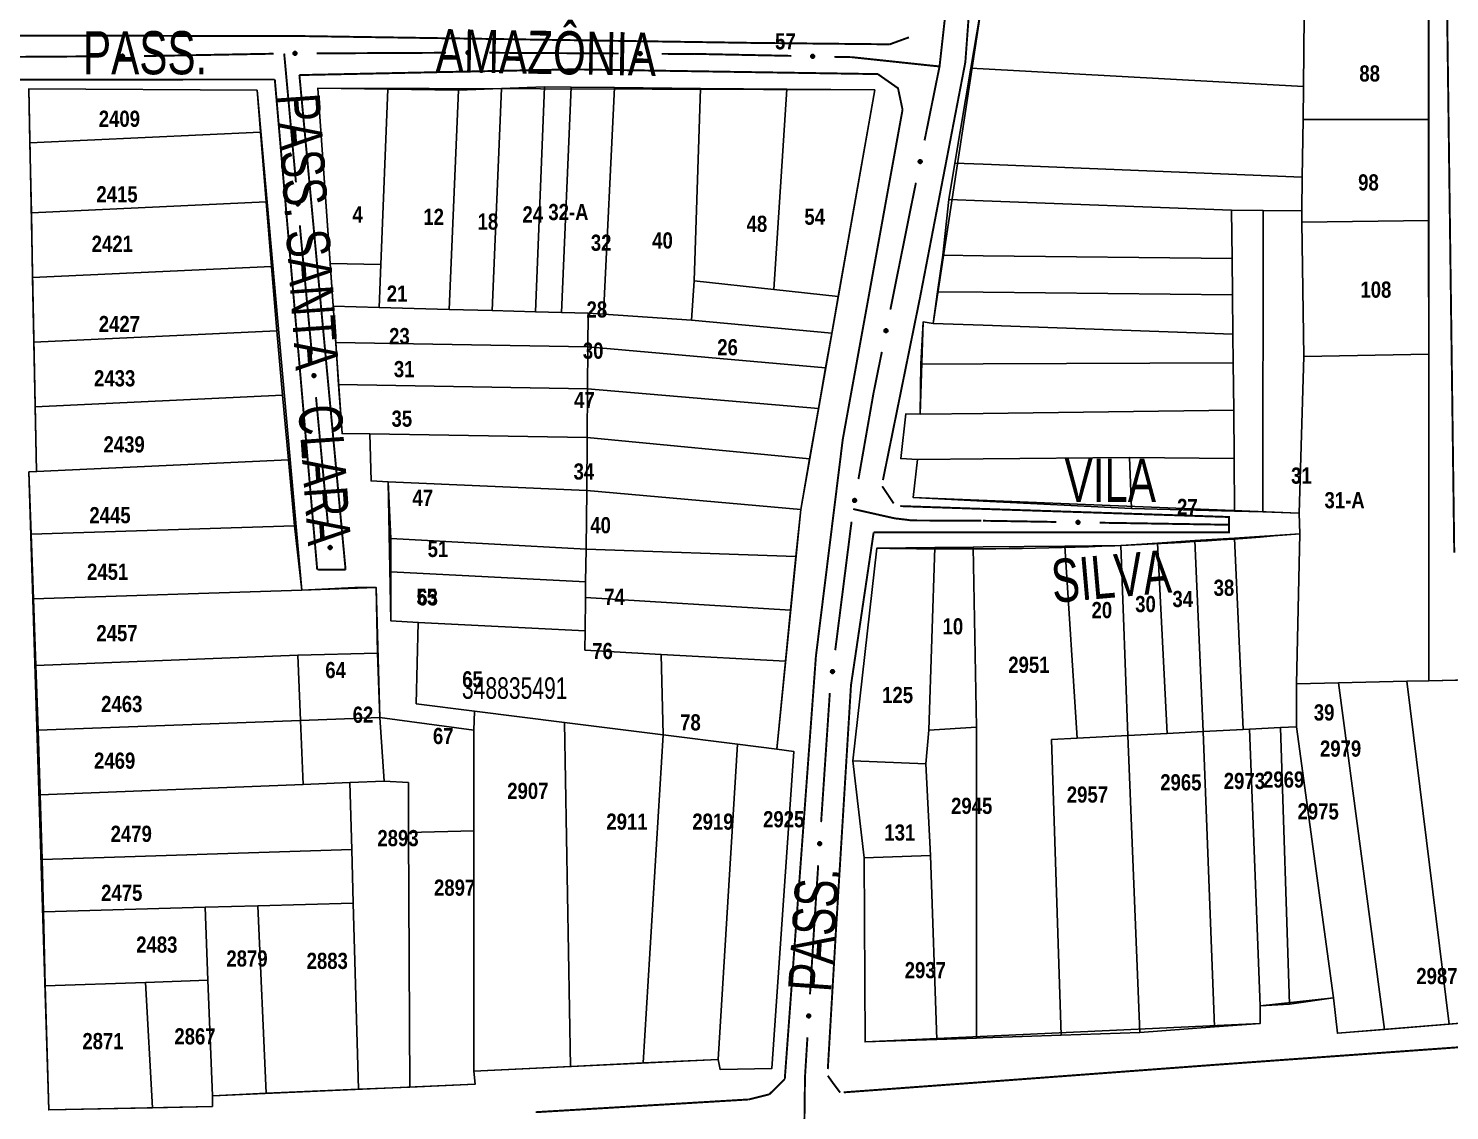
# Model space of a CAD drawing. Extents: x 201676 to 203188, y 4837754 to 4839005.
# Drawn here: x 202229.9 to 202361.7, y 4838804.7 to 4838905 of the extents above; entities that cross this region are included whole.
import ezdxf
from ezdxf.enums import TextEntityAlignment as Align

# ---------------------------------------------------------------- set-up
doc = ezdxf.new("R2010")
doc.units = 0
doc.header["$LTSCALE"] = 1.5
doc.header["$MEASUREMENT"] = 0
for name, color, linetype in [('CD-MALHA-LOTES', 40, 'CONTINUOUS'), ('CD_TXT_QUADRA', 7, 'CONTINUOUS'), ('RU-QUADRAS', 210, 'CONTINUOUS'), ('SV-EIXO-RUA-PAV', 20, 'CONTINUOUS'), ('SV-RUA-PAVIM-S-GUIA-C-GUIA', 7, 'CONTINUOUS'), ('SV-TXT-RUA-N-PAV-S-GUIA-C-GUIA', 7, 'CONTINUOUS'), ('SV-TXT-RUA-PAV-S-GUIA-C-GUIA', 7, 'CONTINUOUS'), ('Th_NmrPort', 7, 'CONTINUOUS')]:
    doc.layers.add(name, color=color, linetype=linetype)
doc.styles.add('ARIAL', font='ARIAL.TTF')
doc.styles.get("Standard").update_dxf_attribs({"font": 'swisscbo.ttf'})

msp = doc.modelspace()

# ---------------------------------------------------------------- linework, layer by layer
at = {"layer": 'CD-MALHA-LOTES', "linetype": 'Continuous', "flags": 128}
for points in [[(202317.29, 4838901.31), (202318.41, 4838907.89)], [(202348.12, 4838899.6), (202348.2, 4838906.18)], [(202359.74, 4838906.18), (202359.74, 4838896.55)], [(202315.8, 4838892.51), (202317.29, 4838901.31)], [(202318.43, 4838901.25), (202317.29, 4838901.31)], [(202348.12, 4838899.6), (202318.43, 4838901.25)], [(202229.96, 4838899.4), (202251.11, 4838899.27)], [(202230.06, 4838894.39), (202229.96, 4838899.4)], [(202251.11, 4838899.27), (202251.43, 4838895.38)], [(202256.75, 4838899.46), (202263.25, 4838899.36)], [(202257.89, 4838883.21), (202256.75, 4838899.46)], [(202262.59, 4838883.12), (202263.25, 4838899.36)], [(202263.25, 4838899.36), (202269.79, 4838899.28)], [(202268.92, 4838878.95), (202269.79, 4838899.28)], [(202269.79, 4838899.28), (202273.77, 4838899.44)], [(202272.92, 4838878.84), (202273.77, 4838899.44)], [(202273.77, 4838899.44), (202277.75, 4838899.57)], [(202276.92, 4838878.73), (202277.75, 4838899.57)], [(202277.75, 4838899.57), (202280.25, 4838899.55)], [(202279.33, 4838878.66), (202280.25, 4838899.55)], [(202280.25, 4838899.55), (202284.24, 4838899.51)], [(202283.24, 4838878.49), (202284.24, 4838899.51)], [(202284.24, 4838899.51), (202292.24, 4838899.44)], [(202291.64, 4838881.58), (202292.24, 4838899.44)], [(202292.24, 4838899.44), (202300.24, 4838899.37)], [(202299.03, 4838880.78), (202300.24, 4838899.37)], [(202300.24, 4838899.37), (202308.38, 4838899.3)], [(202308.38, 4838899.3), (202305, 4838880.13)], [(202348.09, 4838896.55), (202348.12, 4838899.6)], [(202348.02, 4838891.22), (202348.09, 4838896.55)], [(202359.74, 4838896.55), (202348.09, 4838896.55)], [(202359.74, 4838896.55), (202359.75, 4838887.19)], [(202230.06, 4838894.39), (202251.43, 4838895.38)], [(202251.43, 4838895.38), (202251.96, 4838888.91)], [(202230.19, 4838887.89), (202230.06, 4838894.39)], [(202315.26, 4838889.13), (202315.8, 4838892.51)], [(202318.43, 4838892.41), (202315.8, 4838892.51)], [(202348.02, 4838891.22), (202318.43, 4838892.41)], [(202347.98, 4838888.07), (202348.02, 4838891.22)], [(202230.19, 4838887.89), (202251.96, 4838888.91)], [(202251.96, 4838888.91), (202252.45, 4838882.93)], [(202314.69, 4838883.97), (202315.26, 4838889.13)], [(202318.43, 4838889.01), (202315.26, 4838889.13)], [(202341.47, 4838888.14), (202318.43, 4838889.01)], [(202230.31, 4838881.9), (202230.19, 4838887.89)], [(202341.52, 4838883.65), (202341.47, 4838888.14)], [(202341.47, 4838888.14), (202344.38, 4838888.11)], [(202344.36, 4838860.17), (202344.38, 4838888.11)], [(202344.38, 4838888.11), (202347.98, 4838888.07)], [(202347.97, 4838887.03), (202347.98, 4838888.07)], [(202347.97, 4838887.03), (202359.75, 4838887.19)], [(202348.15, 4838874.59), (202347.97, 4838887.03)], [(202359.75, 4838887.19), (202359.76, 4838874.79)], [(202258.17, 4838879.24), (202257.89, 4838883.21)], [(202257.89, 4838883.21), (202262.59, 4838883.12)], [(202262.42, 4838879.13), (202262.59, 4838883.12)], [(202314.21, 4838880.57), (202314.69, 4838883.97)], [(202318.43, 4838883.92), (202314.69, 4838883.97)], [(202341.52, 4838883.65), (202318.43, 4838883.92)], [(202341.55, 4838880.31), (202341.52, 4838883.65)], [(202230.31, 4838881.9), (202252.45, 4838882.93)], [(202230.43, 4838875.9), (202230.31, 4838881.9)], [(202252.45, 4838882.93), (202252.94, 4838876.95)], [(202291.38, 4838877.95), (202291.64, 4838881.58)], [(202299.03, 4838880.78), (202291.64, 4838881.58)], [(202305, 4838880.13), (202299.03, 4838880.78)], [(202313.79, 4838877.64), (202314.21, 4838880.57)], [(202318.43, 4838880.53), (202314.21, 4838880.57)], [(202341.55, 4838880.31), (202318.43, 4838880.53)], [(202341.59, 4838876.64), (202341.55, 4838880.31)], [(202258.17, 4838879.24), (202262.42, 4838879.13)], [(202258.41, 4838875.88), (202258.17, 4838879.24)], [(202268.92, 4838878.95), (202262.42, 4838879.13)], [(202305, 4838880.13), (202304.4, 4838876.73)], [(202272.92, 4838878.84), (202268.92, 4838878.95)], [(202276.92, 4838878.73), (202272.92, 4838878.84)], [(202279.33, 4838878.66), (202276.92, 4838878.73)], [(202281.82, 4838878.59), (202279.33, 4838878.66)], [(202281.79, 4838875.48), (202281.82, 4838878.59)], [(202281.82, 4838878.59), (202283.24, 4838878.49)], [(202291.38, 4838877.95), (202283.24, 4838878.49)], [(202304.4, 4838876.73), (202291.38, 4838877.95)], [(202312.64, 4838873.87), (202312.87, 4838877.78)], [(202312.87, 4838877.78), (202313.79, 4838877.64)], [(202230.43, 4838875.9), (202252.94, 4838876.95)], [(202252.94, 4838876.95), (202253.48, 4838870.98)], [(202304.4, 4838876.73), (202303.83, 4838873.52)], [(202318.43, 4838877.47), (202313.79, 4838877.64)], [(202341.59, 4838876.64), (202318.43, 4838877.47)], [(202341.62, 4838874), (202341.59, 4838876.64)], [(202230.55, 4838869.9), (202230.43, 4838875.9)], [(202258.68, 4838871.98), (202258.41, 4838875.88)], [(202258.41, 4838875.88), (202281.79, 4838875.48)], [(202281.76, 4838871.59), (202281.79, 4838875.48)], [(202303.83, 4838873.52), (202281.79, 4838875.48)], [(202312.6, 4838869.24), (202312.64, 4838873.87)], [(202318.43, 4838873.89), (202312.64, 4838873.87)], [(202341.62, 4838874), (202318.43, 4838873.89)], [(202341.67, 4838869.61), (202341.62, 4838874)], [(202347.73, 4838860.07), (202348.15, 4838874.59)], [(202359.76, 4838874.79), (202348.15, 4838874.59)], [(202359.76, 4838874.79), (202359.76, 4838844.52)], [(202303.83, 4838873.52), (202303.17, 4838869.76)], [(202259, 4838867.44), (202258.68, 4838871.98)], [(202258.68, 4838871.98), (202281.76, 4838871.59)], [(202281.73, 4838867.06), (202281.76, 4838871.59)], [(202303.17, 4838869.76), (202281.76, 4838871.59)], [(202230.55, 4838869.9), (202253.48, 4838870.98)], [(202230.67, 4838863.91), (202230.55, 4838869.9)], [(202253.48, 4838870.98), (202254.02, 4838865.01)], [(202303.17, 4838869.76), (202302.34, 4838865.08)], [(202310.79, 4838865.11), (202311.26, 4838869.26)], [(202311.26, 4838869.26), (202312.6, 4838869.24)], [(202318.43, 4838869.31), (202312.6, 4838869.24)], [(202341.67, 4838869.61), (202318.43, 4838869.31)], [(202341.69, 4838865.11), (202341.67, 4838869.61)], [(202261.56, 4838867.4), (202259, 4838867.44)], [(202261.69, 4838863.04), (202261.56, 4838867.4)], [(202261.56, 4838867.4), (202281.73, 4838867.06)], [(202281.69, 4838862.15), (202281.73, 4838867.06)], [(202302.34, 4838865.08), (202281.73, 4838867.06)], [(202254.02, 4838865.01), (202230.67, 4838863.91)], [(202254.58, 4838858.87), (202254.02, 4838865.01)], [(202302.34, 4838865.08), (202301.52, 4838860.38)], [(202312.36, 4838865.03), (202310.79, 4838865.11)], [(202311.93, 4838861.51), (202312.36, 4838865.03)], [(202312.36, 4838865.03), (202318.43, 4838865.08)], [(202318.43, 4838865.08), (202332.01, 4838865.21)], [(202332.01, 4838865.21), (202341.69, 4838865.11)], [(202332.19, 4838860.5), (202332.01, 4838865.21)], [(202341.73, 4838860.24), (202341.69, 4838865.11)], [(202230.67, 4838863.91), (202229.96, 4838863.89)], [(202229.96, 4838863.89), (202230.17, 4838858.1)], [(202263.26, 4838862.97), (202261.69, 4838863.04)], [(202263.26, 4838862.97), (202281.69, 4838862.15)], [(202263.51, 4838857.72), (202263.26, 4838862.97)], [(202281.62, 4838856.82), (202281.69, 4838862.15)], [(202301.52, 4838860.38), (202281.69, 4838862.15)], [(202318.43, 4838861.18), (202311.93, 4838861.51)], [(202332.19, 4838860.5), (202318.43, 4838861.18)], [(202301.52, 4838860.38), (202301.08, 4838856.05)], [(202341.73, 4838860.24), (202332.19, 4838860.5)], [(202344.36, 4838860.17), (202341.73, 4838860.24)], [(202347.73, 4838860.07), (202344.36, 4838860.17)], [(202347.8, 4838858.15), (202347.73, 4838860.07)], [(202230.17, 4838858.1), (202254.58, 4838858.87)], [(202230.38, 4838852.1), (202230.17, 4838858.1)], [(202254.58, 4838858.87), (202255.28, 4838852.93)], [(202341.72, 4838857.75), (202347.8, 4838858.15)], [(202347.48, 4838844.22), (202347.8, 4838858.15)], [(202263.51, 4838854.61), (202263.51, 4838857.72)], [(202263.51, 4838857.72), (202281.62, 4838856.73)], [(202281.58, 4838853.7), (202281.62, 4838856.73)], [(202281.62, 4838856.73), (202281.62, 4838856.82)], [(202301.08, 4838856.05), (202281.62, 4838856.73)], [(202306.34, 4838837.1), (202308.56, 4838856.81)], [(202308.56, 4838856.81), (202313.94, 4838856.87)], [(202313.41, 4838839.93), (202313.94, 4838856.87)], [(202313.94, 4838856.87), (202317.52, 4838856.91)], [(202317.52, 4838856.91), (202318.43, 4838856.92)], [(202317.8, 4838840.22), (202317.52, 4838856.91)], [(202318.43, 4838856.92), (202326.01, 4838857)], [(202326.01, 4838857), (202331.21, 4838857.06)], [(202327.14, 4838839.19), (202326.01, 4838857)], [(202331.21, 4838857.06), (202334.6, 4838857.28)], [(202331.85, 4838839.44), (202331.21, 4838857.06)], [(202334.6, 4838857.28), (202338.07, 4838857.51)], [(202335.48, 4838839.63), (202334.6, 4838857.28)], [(202338.07, 4838857.51), (202341.72, 4838857.75)], [(202338.84, 4838839.81), (202338.07, 4838857.51)], [(202342.55, 4838840), (202341.72, 4838857.75)], [(202301.08, 4838856.05), (202300.58, 4838851.06)], [(202263.51, 4838850.08), (202263.51, 4838854.61)], [(202281.58, 4838853.7), (202263.51, 4838854.61)], [(202230.38, 4838852.1), (202255.28, 4838852.93)], [(202255.28, 4838852.93), (202260.19, 4838853.15)], [(202260.19, 4838853.15), (202262.15, 4838853.17)], [(202262.15, 4838853.17), (202262.28, 4838847.09)], [(202281.57, 4838852.25), (202281.58, 4838853.7)], [(202230.59, 4838845.93), (202230.38, 4838852.1)], [(202281.53, 4838849.16), (202281.57, 4838852.25)], [(202300.58, 4838851.06), (202281.57, 4838852.25)], [(202266.06, 4838849.93), (202263.51, 4838850.08)], [(202300.58, 4838851.06), (202300.1, 4838846.32)], [(202265.88, 4838842.39), (202266.06, 4838849.93)], [(202266.06, 4838849.93), (202281.53, 4838849.16)], [(202281.51, 4838847.34), (202281.53, 4838849.16)], [(202230.59, 4838845.93), (202254.88, 4838846.88)], [(202254.88, 4838846.88), (202262.28, 4838847.09)], [(202255.15, 4838840.83), (202254.88, 4838846.88)], [(202262.28, 4838847.09), (202262.5, 4838841.1)], [(202288.57, 4838846.95), (202281.51, 4838847.34)], [(202288.78, 4838839.49), (202288.57, 4838846.95)], [(202288.57, 4838846.95), (202300.1, 4838846.32)], [(202300.1, 4838846.32), (202299.31, 4838838.17)], [(202230.81, 4838839.93), (202230.59, 4838845.93)], [(202351.38, 4838844.31), (202347.48, 4838844.22)], [(202347.49, 4838840.26), (202347.48, 4838844.22)], [(202351.38, 4838844.31), (202357.7, 4838844.47)], [(202355.64, 4838812.19), (202351.38, 4838844.31)], [(202357.7, 4838844.47), (202359.76, 4838844.52)], [(202361.65, 4838812.68), (202357.7, 4838844.47)], [(202359.76, 4838844.52), (202363.46, 4838844.6)], [(202271.26, 4838841.7), (202265.88, 4838842.39)], [(202230.81, 4838839.93), (202255.15, 4838840.83)], [(202255.15, 4838840.83), (202262.5, 4838841.1)], [(202255.4, 4838834.91), (202255.15, 4838840.83)], [(202262.5, 4838841.1), (202271.2, 4838839.95)], [(202262.9, 4838835.2), (202262.5, 4838841.1)], [(202271.2, 4838839.95), (202271.26, 4838841.7)], [(202271.26, 4838841.7), (202279.63, 4838840.65)], [(202231.02, 4838833.93), (202230.81, 4838839.93)], [(202271.2, 4838830.59), (202271.2, 4838839.95)], [(202280.17, 4838808.76), (202279.63, 4838840.65)], [(202279.63, 4838840.65), (202288.78, 4838839.49)], [(202286.91, 4838809.09), (202288.78, 4838839.49)], [(202295.67, 4838838.63), (202288.78, 4838839.49)], [(202313.13, 4838836.82), (202313.41, 4838839.93)], [(202317.8, 4838840.22), (202313.41, 4838839.93)], [(202317.81, 4838811.39), (202317.8, 4838840.22)], [(202331.85, 4838839.44), (202335.48, 4838839.63)], [(202338.84, 4838839.81), (202335.48, 4838839.63)], [(202338.84, 4838839.81), (202342.55, 4838840)], [(202339.89, 4838812.43), (202338.84, 4838839.81)], [(202343.13, 4838840.03), (202342.55, 4838840)], [(202343.13, 4838840.03), (202345.99, 4838840.18)], [(202344.11, 4838814.39), (202343.13, 4838840.03)], [(202345.99, 4838840.18), (202347.49, 4838840.26)], [(202346.82, 4838814.55), (202345.99, 4838840.18)], [(202350.92, 4838815.13), (202347.49, 4838840.26)], [(202293.86, 4838809.39), (202295.67, 4838838.63)], [(202295.67, 4838838.63), (202299.31, 4838838.17)], [(202299.31, 4838838.17), (202300.87, 4838837.97)], [(202324.78, 4838839.06), (202327.14, 4838839.19)], [(202325.67, 4838811.67), (202324.78, 4838839.06)], [(202331.85, 4838839.44), (202327.14, 4838839.19)], [(202332.96, 4838811.92), (202331.85, 4838839.44)], [(202300.87, 4838837.97), (202298.83, 4838808.56)], [(202306.34, 4838837.1), (202313.13, 4838836.82)], [(202307.39, 4838828.1), (202306.34, 4838837.1)], [(202313.55, 4838828.33), (202313.13, 4838836.82)], [(202231.02, 4838833.93), (202255.4, 4838834.91)], [(202259.73, 4838835.08), (202255.4, 4838834.91)], [(202259.73, 4838835.08), (202262.9, 4838835.2)], [(202259.9, 4838828.87), (202259.73, 4838835.08)], [(202265.14, 4838835.07), (202262.9, 4838835.2)], [(202265.16, 4838830.46), (202265.14, 4838835.07)], [(202231.18, 4838827.94), (202231.02, 4838833.93)], [(202265.16, 4838830.46), (202271.2, 4838830.59)], [(202265.27, 4838806.85), (202265.16, 4838830.46)], [(202271.2, 4838808.31), (202271.2, 4838830.59)], [(202231.18, 4838827.94), (202259.9, 4838828.87)], [(202231.31, 4838823.11), (202231.18, 4838827.94)], [(202260.04, 4838823.9), (202259.9, 4838828.87)], [(202307.39, 4838828.1), (202313.55, 4838828.33)], [(202307.48, 4838811.03), (202307.39, 4838828.1)], [(202314.15, 4838811.26), (202313.55, 4838828.33)], [(202246.29, 4838823.52), (202251.19, 4838823.66)], [(202251.19, 4838823.66), (202260.04, 4838823.9)], [(202251.97, 4838806.27), (202251.19, 4838823.66)], [(202260.53, 4838806.64), (202260.04, 4838823.9)], [(202231.31, 4838823.11), (202246.29, 4838823.52)], [(202231.47, 4838816.24), (202231.31, 4838823.11)], [(202246.56, 4838816.76), (202246.29, 4838823.52)], [(202231.47, 4838816.24), (202240.76, 4838816.54)], [(202231.8, 4838804.73), (202231.47, 4838816.24)], [(202240.76, 4838816.54), (202246.56, 4838816.76)], [(202241.41, 4838804.93), (202240.76, 4838816.54)], [(202246.98, 4838806.05), (202246.56, 4838816.76)], [(202346.82, 4838814.55), (202344.11, 4838814.39)], [(202350.92, 4838815.13), (202346.82, 4838814.55)], [(202351.28, 4838811.84), (202350.92, 4838815.13)], [(202344.11, 4838814.39), (202344.11, 4838812.74)], [(202367.15, 4838813.13), (202361.65, 4838812.68)], [(202332.96, 4838811.92), (202325.67, 4838811.67)], [(202339.89, 4838812.43), (202332.96, 4838811.92)], [(202344.11, 4838812.74), (202339.89, 4838812.43)], [(202355.64, 4838812.19), (202351.28, 4838811.84)], [(202361.65, 4838812.68), (202355.64, 4838812.19)], [(202314.15, 4838811.26), (202307.48, 4838811.03)], [(202317.81, 4838811.39), (202314.15, 4838811.26)], [(202318.43, 4838811.41), (202317.81, 4838811.39)], [(202325.67, 4838811.67), (202318.43, 4838811.41)], [(202293.86, 4838809.39), (202286.91, 4838809.09)], [(202294.05, 4838808.49), (202293.86, 4838809.39)], [(202280.17, 4838808.76), (202271.2, 4838808.31)], [(202271.2, 4838808.31), (202271.34, 4838807.12)], [(202286.91, 4838809.09), (202280.17, 4838808.76)], [(202298.83, 4838808.56), (202294.05, 4838808.49)], [(202260.53, 4838806.64), (202251.97, 4838806.27)], [(202265.27, 4838806.85), (202260.53, 4838806.64)], [(202271.34, 4838807.12), (202265.27, 4838806.85)], [(202251.97, 4838806.27), (202246.98, 4838806.05)], [(202246.98, 4838806.05), (202246.98, 4838805.05)], [(202241.41, 4838804.93), (202231.8, 4838804.73)], [(202246.98, 4838805.05), (202241.41, 4838804.93)]]:
    msp.add_lwpolyline(points, dxfattribs=at)
at = {"layer": 'RU-QUADRAS', "color": 6, "linetype": 'Continuous'}
msp.add_lwpolyline([(202359.68, 4838986.63), (202359.76, 4838844.52), (202368.92, 4838844.74)], dxfattribs=at)
msp.add_lwpolyline([(202396.06, 4838815.49), (202351.28, 4838811.84), (202350.92, 4838815.13), (202344.11, 4838814.39), (202344.11, 4838812.74), (202307.48, 4838811.03), (202307.39, 4838828.1), (202306.34, 4838837.1), (202308.56, 4838856.81, 0.027292), (202347.8, 4838858.15), (202347.73, 4838860.07), (202311.93, 4838861.51), (202312.36, 4838865.03), (202310.79, 4838865.11), (202311.26, 4838869.26), (202312.6, 4838869.24), (202312.87, 4838877.78), (202313.79, 4838877.64), (202318.41, 4838907.89)], format="xyb", dxfattribs=at)
msp.add_lwpolyline([(202229.96, 4838863.89), (202230.67, 4838863.91), (202229.96, 4838899.4), (202251.11, 4838899.27), (202255.28, 4838852.93), (202262.15, 4838853.17), (202262.5, 4838841.1), (202271.2, 4838839.95), (202271.26, 4838841.7), (202265.88, 4838842.39), (202266.06, 4838849.93), (202263.51, 4838850.08), (202263.26, 4838862.97), (202261.69, 4838863.04), (202261.56, 4838867.4), (202259, 4838867.44), (202256.75, 4838899.46), (202308.38, 4838899.3), (202301.52, 4838860.38), (202299.31, 4838838.17), (202300.87, 4838837.97), (202298.83, 4838808.56), (202294.05, 4838808.49), (202293.86, 4838809.39), (202271.2, 4838808.31), (202271.34, 4838807.12), (202246.98, 4838806.05), (202246.98, 4838805.05), (202231.8, 4838804.73)], close=True, dxfattribs=at)
at = {"layer": 'SV-EIXO-RUA-PAV', "const_width": 0.18}
for points in [[(202314.39, 4838901.47), (202314.94, 4838906.44)], [(202240.64, 4838902.43), (202252.64, 4838902.65)], [(202253.63, 4838902.67), (202254.72, 4838890.72)], [(202256.64, 4838902.68), (202268.64, 4838902.74)], [(202272.64, 4838902.74), (202284.64, 4838902.67)], [(202288.64, 4838902.64), (202291.64, 4838902.62)], [(202291.64, 4838902.62), (202292.3, 4838902.62)], [(202292.3, 4838902.62), (202300.64, 4838902.45)], [(202224.64, 4838902.33), (202236.64, 4838902.41)], [(202304.63, 4838902.36), (202305.63, 4838902.34)], [(202305.63, 4838902.34), (202306.24, 4838902.33)], [(202306.24, 4838902.33), (202313.59, 4838901.55)], [(202313.59, 4838901.55), (202314.39, 4838901.47)], [(202314.19, 4838900.49), (202314.39, 4838901.47)], [(202313, 4838894.61), (202314.19, 4838900.49)], [(202311.82, 4838888.83), (202312.2, 4838890.69)], [(202309.83, 4838878.93), (202311.8, 4838888.73)], [(202311.8, 4838888.73), (202311.82, 4838888.83)], [(202255.08, 4838886.74), (202255.17, 4838885.74)], [(202255.17, 4838885.74), (202255.18, 4838885.64)], [(202255.18, 4838885.64), (202256.2, 4838874.79)], [(202308.27, 4838871.2), (202309.04, 4838875.01)], [(202306.87, 4838863.21), (202308.25, 4838871.09)], [(202308.25, 4838871.09), (202308.27, 4838871.2)], [(202256.58, 4838870.81), (202257.7, 4838858.86)], [(202304.72, 4838847.35), (202306.23, 4838859.26)], [(202306.38, 4838860.44), (202309.31, 4838859.78)], [(202309.31, 4838859.78), (202310.26, 4838859.57)], [(202310.26, 4838859.57), (202311.28, 4838859.45)], [(202311.28, 4838859.45), (202311.81, 4838859.38)], [(202311.81, 4838859.38), (202318.27, 4838859.35)], [(202319.23, 4838859.34), (202318.42, 4838859.35)], [(202325.23, 4838859.24), (202319.23, 4838859.34)], [(202341.23, 4838858.98), (202329.23, 4838859.17)], [(202258.08, 4838854.88), (202258.08, 4838854.83)], [(202304.21, 4838843.31), (202304.22, 4838843.38)], [(202303.41, 4838831.41), (202304.15, 4838842.39)], [(202304.15, 4838842.39), (202304.21, 4838843.31)], [(202302.85, 4838823.03), (202303.14, 4838827.42)], [(202302.38, 4838815.44), (202302.81, 4838822.43)], [(202302.81, 4838822.43), (202302.85, 4838823.03)], [(202301.91, 4838807.7), (202302.14, 4838811.45)], [(202301.81, 4838799.46), (202301.91, 4838807.46)], [(202301.91, 4838807.46), (202301.91, 4838807.7)]]:
    msp.add_lwpolyline(points, dxfattribs=at)
at = {"layer": 'SV-EIXO-RUA-PAV'}
for points in [[(202254.49, 4838902.78), (202254.53, 4838902.82), (202254.56, 4838902.84), (202254.6, 4838902.85), (202254.63, 4838902.85), (202254.67, 4838902.85), (202254.7, 4838902.84), (202254.74, 4838902.82), (202254.78, 4838902.79), (202254.8, 4838902.75), (202254.81, 4838902.71), (202254.81, 4838902.68), (202254.81, 4838902.64), (202254.8, 4838902.61), (202254.78, 4838902.57), (202254.74, 4838902.54), (202254.71, 4838902.51), (202254.67, 4838902.5), (202254.63, 4838902.5), (202254.6, 4838902.5), (202254.56, 4838902.52), (202254.53, 4838902.54), (202254.49, 4838902.57), (202254.47, 4838902.61), (202254.46, 4838902.64), (202254.46, 4838902.68), (202254.46, 4838902.71), (202254.47, 4838902.75), (202254.49, 4838902.78)], [(202270.54, 4838902.86), (202270.57, 4838902.9), (202270.61, 4838902.92), (202270.64, 4838902.93), (202270.68, 4838902.93), (202270.71, 4838902.93), (202270.75, 4838902.92), (202270.78, 4838902.9), (202270.82, 4838902.86), (202270.84, 4838902.82), (202270.85, 4838902.79), (202270.86, 4838902.75), (202270.85, 4838902.72), (202270.84, 4838902.68), (202270.82, 4838902.65), (202270.78, 4838902.61), (202270.75, 4838902.59), (202270.71, 4838902.58), (202270.68, 4838902.58), (202270.64, 4838902.58), (202270.61, 4838902.59), (202270.57, 4838902.61), (202270.54, 4838902.65), (202270.51, 4838902.68), (202270.5, 4838902.72), (202270.5, 4838902.75), (202270.5, 4838902.79), (202270.51, 4838902.82), (202270.54, 4838902.86)], [(202286.49, 4838902.76), (202286.53, 4838902.8), (202286.56, 4838902.82), (202286.6, 4838902.83), (202286.64, 4838902.83), (202286.67, 4838902.83), (202286.71, 4838902.82), (202286.74, 4838902.8), (202286.78, 4838902.77), (202286.8, 4838902.73), (202286.81, 4838902.69), (202286.81, 4838902.66), (202286.81, 4838902.62), (202286.8, 4838902.59), (202286.77, 4838902.55), (202286.74, 4838902.52), (202286.7, 4838902.49), (202286.67, 4838902.48), (202286.63, 4838902.48), (202286.6, 4838902.48), (202286.56, 4838902.5), (202286.53, 4838902.52), (202286.49, 4838902.55), (202286.47, 4838902.59), (202286.46, 4838902.62), (202286.46, 4838902.66), (202286.46, 4838902.69), (202286.47, 4838902.73), (202286.49, 4838902.76)], [(202238.5, 4838902.53), (202238.53, 4838902.56), (202238.57, 4838902.59), (202238.6, 4838902.6), (202238.64, 4838902.6), (202238.67, 4838902.6), (202238.71, 4838902.59), (202238.74, 4838902.56), (202238.78, 4838902.53), (202238.8, 4838902.49), (202238.81, 4838902.46), (202238.81, 4838902.42), (202238.81, 4838902.39), (202238.8, 4838902.35), (202238.78, 4838902.32), (202238.74, 4838902.28), (202238.71, 4838902.26), (202238.67, 4838902.25), (202238.64, 4838902.25), (202238.6, 4838902.25), (202238.57, 4838902.26), (202238.53, 4838902.28), (202238.5, 4838902.31), (202238.47, 4838902.35), (202238.46, 4838902.39), (202238.46, 4838902.42), (202238.46, 4838902.46), (202238.47, 4838902.49), (202238.5, 4838902.53)], [(202302.49, 4838902.52), (202302.53, 4838902.55), (202302.57, 4838902.57), (202302.6, 4838902.58), (202302.64, 4838902.58), (202302.67, 4838902.58), (202302.71, 4838902.57), (202302.74, 4838902.55), (202302.78, 4838902.51), (202302.8, 4838902.47), (202302.81, 4838902.44), (202302.81, 4838902.4), (202302.81, 4838902.37), (202302.79, 4838902.33), (202302.77, 4838902.3), (202302.74, 4838902.26), (202302.7, 4838902.24), (202302.66, 4838902.23), (202302.63, 4838902.23), (202302.59, 4838902.24), (202302.56, 4838902.25), (202302.52, 4838902.27), (202302.49, 4838902.31), (202302.47, 4838902.34), (202302.46, 4838902.38), (202302.46, 4838902.41), (202302.46, 4838902.45), (202302.47, 4838902.48), (202302.49, 4838902.52)], [(202312.46, 4838892.53), (202312.43, 4838892.57), (202312.42, 4838892.61), (202312.41, 4838892.65), (202312.42, 4838892.68), (202312.43, 4838892.72), (202312.45, 4838892.75), (202312.47, 4838892.78), (202312.51, 4838892.81), (202312.56, 4838892.82), (202312.59, 4838892.83), (202312.63, 4838892.82), (202312.66, 4838892.81), (202312.69, 4838892.79), (202312.73, 4838892.77), (202312.75, 4838892.73), (202312.77, 4838892.69), (202312.77, 4838892.65), (202312.77, 4838892.61), (202312.76, 4838892.58), (202312.74, 4838892.55), (202312.71, 4838892.52), (202312.67, 4838892.49), (202312.63, 4838892.47), (202312.59, 4838892.47), (202312.56, 4838892.48), (202312.52, 4838892.49), (202312.49, 4838892.5), (202312.46, 4838892.53)], [(202255, 4838888.88), (202255.03, 4838888.85), (202255.06, 4838888.82), (202255.07, 4838888.78), (202255.08, 4838888.75), (202255.08, 4838888.71), (202255.07, 4838888.68), (202255.05, 4838888.64), (202255.02, 4838888.6), (202254.99, 4838888.58), (202254.95, 4838888.56), (202254.92, 4838888.55), (202254.88, 4838888.55), (202254.85, 4838888.56), (202254.81, 4838888.58), (202254.77, 4838888.61), (202254.75, 4838888.65), (202254.73, 4838888.68), (202254.73, 4838888.72), (202254.73, 4838888.75), (202254.73, 4838888.79), (202254.75, 4838888.82), (202254.78, 4838888.86), (202254.82, 4838888.89), (202254.85, 4838888.9), (202254.89, 4838888.91), (202254.92, 4838888.91), (202254.96, 4838888.9), (202255, 4838888.88)], [(202309.3, 4838876.85), (202309.27, 4838876.89), (202309.25, 4838876.93), (202309.25, 4838876.97), (202309.25, 4838877), (202309.26, 4838877.03), (202309.28, 4838877.07), (202309.31, 4838877.1), (202309.35, 4838877.13), (202309.39, 4838877.14), (202309.43, 4838877.14), (202309.46, 4838877.14), (202309.5, 4838877.13), (202309.53, 4838877.11), (202309.56, 4838877.08), (202309.59, 4838877.04), (202309.6, 4838877), (202309.6, 4838876.97), (202309.6, 4838876.93), (202309.59, 4838876.9), (202309.57, 4838876.86), (202309.54, 4838876.83), (202309.5, 4838876.81), (202309.46, 4838876.79), (202309.43, 4838876.79), (202309.39, 4838876.79), (202309.36, 4838876.8), (202309.33, 4838876.82), (202309.3, 4838876.85)], [(202256.48, 4838872.95), (202256.52, 4838872.92), (202256.55, 4838872.89), (202256.56, 4838872.85), (202256.57, 4838872.82), (202256.57, 4838872.78), (202256.56, 4838872.75), (202256.54, 4838872.71), (202256.51, 4838872.67), (202256.48, 4838872.65), (202256.44, 4838872.63), (202256.41, 4838872.62), (202256.37, 4838872.62), (202256.34, 4838872.63), (202256.3, 4838872.65), (202256.26, 4838872.68), (202256.24, 4838872.71), (202256.22, 4838872.75), (202256.22, 4838872.78), (202256.22, 4838872.82), (202256.22, 4838872.86), (202256.24, 4838872.89), (202256.27, 4838872.93), (202256.31, 4838872.96), (202256.34, 4838872.97), (202256.38, 4838872.98), (202256.41, 4838872.98), (202256.45, 4838872.97), (202256.48, 4838872.95)], [(202306.39, 4838861.11), (202306.36, 4838861.15), (202306.34, 4838861.19), (202306.34, 4838861.23), (202306.34, 4838861.26), (202306.35, 4838861.3), (202306.37, 4838861.33), (202306.39, 4838861.36), (202306.43, 4838861.39), (202306.48, 4838861.41), (202306.51, 4838861.41), (202306.55, 4838861.41), (202306.58, 4838861.4), (202306.61, 4838861.38), (202306.65, 4838861.35), (202306.67, 4838861.31), (202306.69, 4838861.27), (202306.69, 4838861.24), (202306.69, 4838861.2), (202306.68, 4838861.17), (202306.66, 4838861.14), (202306.64, 4838861.1), (202306.6, 4838861.08), (202306.56, 4838861.06), (202306.52, 4838861.06), (202306.49, 4838861.06), (202306.45, 4838861.07), (202306.42, 4838861.08), (202306.39, 4838861.11)], [(202327.37, 4838859.09), (202327.34, 4838859.06), (202327.3, 4838859.04), (202327.27, 4838859.03), (202327.23, 4838859.03), (202327.2, 4838859.03), (202327.16, 4838859.04), (202327.13, 4838859.06), (202327.09, 4838859.1), (202327.07, 4838859.14), (202327.06, 4838859.17), (202327.06, 4838859.21), (202327.06, 4838859.24), (202327.07, 4838859.28), (202327.1, 4838859.31), (202327.13, 4838859.35), (202327.17, 4838859.37), (202327.2, 4838859.38), (202327.24, 4838859.38), (202327.27, 4838859.38), (202327.31, 4838859.36), (202327.34, 4838859.34), (202327.38, 4838859.31), (202327.4, 4838859.27), (202327.41, 4838859.24), (202327.41, 4838859.2), (202327.41, 4838859.17), (202327.4, 4838859.13), (202327.37, 4838859.09)], [(202257.98, 4838857.02), (202258.02, 4838856.99), (202258.05, 4838856.96), (202258.06, 4838856.92), (202258.07, 4838856.89), (202258.07, 4838856.85), (202258.06, 4838856.82), (202258.04, 4838856.78), (202258.01, 4838856.74), (202257.98, 4838856.72), (202257.94, 4838856.7), (202257.91, 4838856.69), (202257.87, 4838856.69), (202257.84, 4838856.7), (202257.8, 4838856.72), (202257.76, 4838856.75), (202257.73, 4838856.79), (202257.72, 4838856.82), (202257.72, 4838856.85), (202257.72, 4838856.89), (202257.72, 4838856.93), (202257.74, 4838856.96), (202257.77, 4838857), (202257.81, 4838857.03), (202257.84, 4838857.04), (202257.87, 4838857.05), (202257.91, 4838857.05), (202257.95, 4838857.04), (202257.98, 4838857.02)], [(202304.34, 4838845.24), (202304.31, 4838845.28), (202304.29, 4838845.32), (202304.29, 4838845.35), (202304.29, 4838845.39), (202304.3, 4838845.42), (202304.31, 4838845.46), (202304.34, 4838845.49), (202304.38, 4838845.52), (202304.42, 4838845.54), (202304.45, 4838845.54), (202304.49, 4838845.54), (202304.52, 4838845.54), (202304.56, 4838845.52), (202304.59, 4838845.49), (202304.62, 4838845.45), (202304.64, 4838845.42), (202304.64, 4838845.38), (202304.64, 4838845.34), (202304.63, 4838845.31), (202304.62, 4838845.28), (202304.59, 4838845.24), (202304.55, 4838845.21), (202304.52, 4838845.19), (202304.48, 4838845.19), (202304.45, 4838845.19), (202304.41, 4838845.2), (202304.38, 4838845.21), (202304.34, 4838845.24)], [(202303.16, 4838829.28), (202303.13, 4838829.32), (202303.11, 4838829.35), (202303.1, 4838829.39), (202303.1, 4838829.43), (202303.1, 4838829.46), (202303.12, 4838829.49), (202303.14, 4838829.53), (202303.18, 4838829.56), (202303.22, 4838829.58), (202303.25, 4838829.59), (202303.29, 4838829.59), (202303.32, 4838829.59), (202303.36, 4838829.57), (202303.39, 4838829.55), (202303.42, 4838829.51), (202303.44, 4838829.47), (202303.45, 4838829.44), (202303.45, 4838829.4), (202303.44, 4838829.37), (202303.43, 4838829.33), (202303.41, 4838829.3), (202303.37, 4838829.27), (202303.33, 4838829.25), (202303.3, 4838829.24), (202303.26, 4838829.24), (202303.23, 4838829.24), (202303.19, 4838829.25), (202303.16, 4838829.28)], [(202302.14, 4838813.31), (202302.11, 4838813.35), (202302.09, 4838813.39), (202302.08, 4838813.42), (202302.08, 4838813.46), (202302.09, 4838813.49), (202302.1, 4838813.53), (202302.12, 4838813.56), (202302.16, 4838813.59), (202302.2, 4838813.61), (202302.23, 4838813.62), (202302.27, 4838813.62), (202302.3, 4838813.62), (202302.34, 4838813.6), (202302.37, 4838813.58), (202302.41, 4838813.54), (202302.43, 4838813.51), (202302.43, 4838813.47), (202302.43, 4838813.43), (202302.43, 4838813.4), (202302.42, 4838813.37), (202302.39, 4838813.33), (202302.36, 4838813.3), (202302.32, 4838813.28), (202302.28, 4838813.27), (202302.25, 4838813.27), (202302.21, 4838813.28), (202302.18, 4838813.29), (202302.14, 4838813.31)]]:
    msp.add_lwpolyline(points, close=True, dxfattribs=at)
for points in [[(202254.46, 4838902.71), (202254.8, 4838902.75)], [(202254.46, 4838902.7), (202254.8, 4838902.73)], [(202254.46, 4838902.68), (202254.81, 4838902.71)], [(202254.47, 4838902.75), (202254.78, 4838902.79)], [(202254.47, 4838902.73), (202254.78, 4838902.77)], [(202254.48, 4838902.76), (202254.75, 4838902.8)], [(202254.49, 4838902.78), (202254.74, 4838902.82)], [(202254.51, 4838902.8), (202254.71, 4838902.83)], [(202254.53, 4838902.82), (202254.7, 4838902.84)], [(202254.55, 4838902.83), (202254.68, 4838902.85)], [(202254.56, 4838902.84), (202254.67, 4838902.85)], [(202270.5, 4838902.79), (202270.84, 4838902.82)], [(202270.5, 4838902.75), (202270.85, 4838902.79)], [(202270.5, 4838902.72), (202270.86, 4838902.75)], [(202270.51, 4838902.82), (202270.82, 4838902.86)], [(202270.51, 4838902.81), (202270.83, 4838902.84)], [(202270.51, 4838902.77), (202270.84, 4838902.81)], [(202270.51, 4838902.74), (202270.85, 4838902.77)], [(202270.51, 4838902.7), (202270.85, 4838902.73)], [(202270.51, 4838902.68), (202270.85, 4838902.72)], [(202270.53, 4838902.84), (202270.8, 4838902.88)], [(202270.54, 4838902.86), (202270.78, 4838902.9)], [(202270.56, 4838902.88), (202270.76, 4838902.91)], [(202270.57, 4838902.9), (202270.75, 4838902.92)], [(202270.59, 4838902.91), (202270.72, 4838902.92)], [(202270.61, 4838902.92), (202270.71, 4838902.93)], [(202286.46, 4838902.69), (202286.8, 4838902.73)], [(202286.46, 4838902.68), (202286.8, 4838902.71)], [(202286.47, 4838902.73), (202286.78, 4838902.77)], [(202286.47, 4838902.71), (202286.78, 4838902.75)], [(202286.48, 4838902.75), (202286.75, 4838902.78)], [(202286.49, 4838902.76), (202286.74, 4838902.8)], [(202286.51, 4838902.78), (202286.72, 4838902.81)], [(202286.53, 4838902.8), (202286.71, 4838902.82)], [(202286.55, 4838902.81), (202286.68, 4838902.82)], [(202286.56, 4838902.82), (202286.67, 4838902.83)], [(202238.46, 4838902.46), (202238.8, 4838902.49)], [(202238.46, 4838902.42), (202238.81, 4838902.46)], [(202238.46, 4838902.4), (202238.81, 4838902.44)], [(202238.46, 4838902.39), (202238.81, 4838902.42)], [(202238.47, 4838902.49), (202238.78, 4838902.53)], [(202238.47, 4838902.47), (202238.78, 4838902.51)], [(202238.47, 4838902.44), (202238.8, 4838902.48)], [(202238.47, 4838902.37), (202238.81, 4838902.4)], [(202238.47, 4838902.35), (202238.81, 4838902.39)], [(202238.48, 4838902.51), (202238.76, 4838902.55)], [(202238.49, 4838902.33), (202238.8, 4838902.37)], [(202238.5, 4838902.53), (202238.74, 4838902.56)], [(202238.5, 4838902.31), (202238.8, 4838902.35)], [(202238.51, 4838902.55), (202238.72, 4838902.57)], [(202238.52, 4838902.3), (202238.79, 4838902.33)], [(202238.53, 4838902.56), (202238.71, 4838902.59)], [(202238.53, 4838902.28), (202238.78, 4838902.32)], [(202238.55, 4838902.58), (202238.68, 4838902.59)], [(202238.55, 4838902.27), (202238.75, 4838902.3)], [(202238.57, 4838902.59), (202238.67, 4838902.6)], [(202238.57, 4838902.26), (202238.74, 4838902.28)], [(202238.59, 4838902.25), (202238.72, 4838902.27)], [(202238.6, 4838902.25), (202238.71, 4838902.26)], [(202254.46, 4838902.66), (202254.81, 4838902.69)], [(202254.46, 4838902.64), (202254.81, 4838902.68)], [(202254.47, 4838902.62), (202254.81, 4838902.66)], [(202254.47, 4838902.61), (202254.81, 4838902.64)], [(202254.48, 4838902.59), (202254.8, 4838902.63)], [(202254.49, 4838902.57), (202254.8, 4838902.61)], [(202254.52, 4838902.56), (202254.78, 4838902.59)], [(202254.53, 4838902.54), (202254.78, 4838902.57)], [(202254.55, 4838902.53), (202254.75, 4838902.55)], [(202254.56, 4838902.52), (202254.74, 4838902.54)], [(202254.59, 4838902.51), (202254.72, 4838902.53)], [(202254.6, 4838902.5), (202254.71, 4838902.51)], [(202270.53, 4838902.67), (202270.84, 4838902.7)], [(202270.54, 4838902.65), (202270.84, 4838902.68)], [(202270.56, 4838902.63), (202270.83, 4838902.66)], [(202270.57, 4838902.61), (202270.82, 4838902.65)], [(202270.59, 4838902.6), (202270.79, 4838902.63)], [(202270.61, 4838902.59), (202270.78, 4838902.61)], [(202270.63, 4838902.59), (202270.76, 4838902.6)], [(202270.64, 4838902.58), (202270.75, 4838902.59)], [(202286.46, 4838902.66), (202286.81, 4838902.69)], [(202286.46, 4838902.64), (202286.81, 4838902.67)], [(202286.46, 4838902.62), (202286.81, 4838902.66)], [(202286.47, 4838902.6), (202286.81, 4838902.64)], [(202286.47, 4838902.59), (202286.81, 4838902.62)], [(202286.48, 4838902.57), (202286.8, 4838902.6)], [(202286.49, 4838902.55), (202286.8, 4838902.59)], [(202286.51, 4838902.54), (202286.78, 4838902.57)], [(202286.53, 4838902.52), (202286.77, 4838902.55)], [(202286.55, 4838902.51), (202286.75, 4838902.53)], [(202286.56, 4838902.5), (202286.74, 4838902.52)], [(202286.58, 4838902.49), (202286.72, 4838902.5)], [(202286.6, 4838902.48), (202286.7, 4838902.49)], [(202302.46, 4838902.45), (202302.8, 4838902.47)], [(202302.46, 4838902.43), (202302.8, 4838902.46)], [(202302.46, 4838902.41), (202302.81, 4838902.44)], [(202302.46, 4838902.39), (202302.81, 4838902.42)], [(202302.46, 4838902.38), (202302.81, 4838902.4)], [(202302.47, 4838902.48), (202302.78, 4838902.51)], [(202302.47, 4838902.46), (202302.78, 4838902.49)], [(202302.47, 4838902.36), (202302.8, 4838902.39)], [(202302.47, 4838902.34), (202302.81, 4838902.37)], [(202302.48, 4838902.5), (202302.75, 4838902.53)], [(202302.48, 4838902.32), (202302.79, 4838902.35)], [(202302.49, 4838902.52), (202302.74, 4838902.55)], [(202302.49, 4838902.31), (202302.79, 4838902.33)], [(202302.51, 4838902.54), (202302.72, 4838902.56)], [(202302.51, 4838902.29), (202302.78, 4838902.32)], [(202302.52, 4838902.27), (202302.77, 4838902.3)], [(202302.53, 4838902.55), (202302.71, 4838902.57)], [(202302.55, 4838902.57), (202302.68, 4838902.57)], [(202302.55, 4838902.26), (202302.75, 4838902.28)], [(202302.56, 4838902.25), (202302.74, 4838902.26)], [(202302.57, 4838902.57), (202302.67, 4838902.58)], [(202302.58, 4838902.24), (202302.71, 4838902.25)], [(202302.59, 4838902.24), (202302.7, 4838902.24)], [(202312.42, 4838892.6), (202312.44, 4838892.73)], [(202312.42, 4838892.61), (202312.43, 4838892.72)], [(202312.43, 4838892.57), (202312.45, 4838892.75)], [(202312.45, 4838892.56), (202312.46, 4838892.76)], [(202312.46, 4838892.53), (202312.47, 4838892.78)], [(202312.48, 4838892.52), (202312.5, 4838892.79)], [(202312.49, 4838892.5), (202312.51, 4838892.81)], [(202312.51, 4838892.5), (202312.53, 4838892.81)], [(202312.52, 4838892.49), (202312.56, 4838892.82)], [(202312.54, 4838892.49), (202312.57, 4838892.82)], [(202312.56, 4838892.48), (202312.59, 4838892.83)], [(202312.58, 4838892.48), (202312.61, 4838892.82)], [(202312.59, 4838892.47), (202312.63, 4838892.82)], [(202312.61, 4838892.48), (202312.65, 4838892.82)], [(202312.63, 4838892.47), (202312.66, 4838892.81)], [(202312.65, 4838892.48), (202312.68, 4838892.8)], [(202312.67, 4838892.49), (202312.69, 4838892.79)], [(202312.69, 4838892.51), (202312.71, 4838892.78)], [(202312.71, 4838892.52), (202312.73, 4838892.77)], [(202312.72, 4838892.54), (202312.74, 4838892.74)], [(202312.74, 4838892.55), (202312.75, 4838892.73)], [(202312.75, 4838892.57), (202312.76, 4838892.7)], [(202312.76, 4838892.58), (202312.77, 4838892.69)], [(202254.73, 4838888.79), (202254.77, 4838888.61)], [(202254.73, 4838888.76), (202254.76, 4838888.64)], [(202254.73, 4838888.75), (202254.75, 4838888.65)], [(202254.75, 4838888.82), (202254.81, 4838888.58)], [(202254.75, 4838888.8), (202254.79, 4838888.6)], [(202254.77, 4838888.84), (202254.83, 4838888.57)], [(202254.78, 4838888.86), (202254.85, 4838888.56)], [(202254.8, 4838888.87), (202254.86, 4838888.56)], [(202254.82, 4838888.89), (202254.88, 4838888.55)], [(202254.83, 4838888.89), (202254.9, 4838888.56)], [(202254.85, 4838888.9), (202254.92, 4838888.55)], [(202254.87, 4838888.9), (202254.93, 4838888.56)], [(202254.89, 4838888.91), (202254.95, 4838888.56)], [(202254.91, 4838888.9), (202254.97, 4838888.57)], [(202254.92, 4838888.91), (202254.99, 4838888.58)], [(202254.94, 4838888.9), (202255, 4838888.59)], [(202254.96, 4838888.9), (202255.02, 4838888.6)], [(202254.97, 4838888.89), (202255.04, 4838888.62)], [(202255, 4838888.88), (202255.05, 4838888.64)], [(202255.02, 4838888.86), (202255.06, 4838888.66)], [(202255.03, 4838888.85), (202255.07, 4838888.68)], [(202255.05, 4838888.83), (202255.07, 4838888.7)], [(202255.06, 4838888.82), (202255.08, 4838888.71)], [(202309.25, 4838876.93), (202309.26, 4838877.03)], [(202309.26, 4838876.91), (202309.27, 4838877.04)], [(202309.27, 4838876.89), (202309.28, 4838877.07)], [(202309.28, 4838876.87), (202309.29, 4838877.07)], [(202309.3, 4838876.85), (202309.31, 4838877.1)], [(202309.31, 4838876.83), (202309.33, 4838877.11)], [(202309.33, 4838876.82), (202309.35, 4838877.13)], [(202309.34, 4838876.82), (202309.37, 4838877.13)], [(202309.36, 4838876.8), (202309.39, 4838877.14)], [(202309.38, 4838876.8), (202309.41, 4838877.14)], [(202309.39, 4838876.79), (202309.43, 4838877.14)], [(202309.41, 4838876.79), (202309.45, 4838877.14)], [(202309.43, 4838876.79), (202309.46, 4838877.14)], [(202309.45, 4838876.79), (202309.48, 4838877.13)], [(202309.46, 4838876.79), (202309.5, 4838877.13)], [(202309.49, 4838876.8), (202309.51, 4838877.12)], [(202309.5, 4838876.81), (202309.53, 4838877.11)], [(202309.52, 4838876.82), (202309.54, 4838877.09)], [(202309.54, 4838876.83), (202309.56, 4838877.08)], [(202309.56, 4838876.85), (202309.57, 4838877.05)], [(202309.57, 4838876.86), (202309.59, 4838877.04)], [(202309.58, 4838876.88), (202309.59, 4838877.02)], [(202309.59, 4838876.9), (202309.6, 4838877)], [(202256.22, 4838872.86), (202256.26, 4838872.68)], [(202256.22, 4838872.83), (202256.25, 4838872.7)], [(202256.22, 4838872.82), (202256.24, 4838872.71)], [(202256.24, 4838872.89), (202256.3, 4838872.65)], [(202256.24, 4838872.87), (202256.28, 4838872.67)], [(202256.26, 4838872.91), (202256.32, 4838872.64)], [(202256.27, 4838872.93), (202256.34, 4838872.63)], [(202256.29, 4838872.94), (202256.35, 4838872.63)], [(202256.31, 4838872.96), (202256.37, 4838872.62)], [(202256.32, 4838872.96), (202256.39, 4838872.63)], [(202256.34, 4838872.97), (202256.41, 4838872.62)], [(202256.36, 4838872.97), (202256.42, 4838872.63)], [(202256.38, 4838872.98), (202256.44, 4838872.63)], [(202256.39, 4838872.97), (202256.46, 4838872.64)], [(202256.41, 4838872.98), (202256.48, 4838872.65)], [(202256.43, 4838872.97), (202256.49, 4838872.66)], [(202256.45, 4838872.97), (202256.51, 4838872.67)], [(202256.46, 4838872.96), (202256.53, 4838872.69)], [(202256.48, 4838872.95), (202256.54, 4838872.71)], [(202256.51, 4838872.93), (202256.55, 4838872.73)], [(202256.52, 4838872.92), (202256.56, 4838872.75)], [(202256.54, 4838872.9), (202256.56, 4838872.77)], [(202256.55, 4838872.89), (202256.57, 4838872.78)], [(202306.34, 4838861.19), (202306.35, 4838861.3)], [(202306.35, 4838861.18), (202306.36, 4838861.31)], [(202306.36, 4838861.15), (202306.37, 4838861.33)], [(202306.37, 4838861.14), (202306.38, 4838861.34)], [(202306.39, 4838861.11), (202306.39, 4838861.36)], [(202306.4, 4838861.1), (202306.41, 4838861.37)], [(202306.42, 4838861.08), (202306.43, 4838861.39)], [(202306.44, 4838861.08), (202306.45, 4838861.39)], [(202306.45, 4838861.07), (202306.48, 4838861.41)], [(202306.47, 4838861.07), (202306.49, 4838861.4)], [(202306.49, 4838861.06), (202306.51, 4838861.41)], [(202306.5, 4838861.06), (202306.53, 4838861.41)], [(202306.52, 4838861.06), (202306.55, 4838861.41)], [(202306.54, 4838861.06), (202306.56, 4838861.4)], [(202306.56, 4838861.06), (202306.58, 4838861.4)], [(202306.58, 4838861.07), (202306.6, 4838861.39)], [(202306.6, 4838861.08), (202306.61, 4838861.38)], [(202306.62, 4838861.09), (202306.63, 4838861.36)], [(202306.64, 4838861.1), (202306.65, 4838861.35)], [(202306.65, 4838861.13), (202306.66, 4838861.33)], [(202306.66, 4838861.14), (202306.67, 4838861.31)], [(202306.67, 4838861.16), (202306.68, 4838861.29)], [(202306.68, 4838861.17), (202306.69, 4838861.27)], [(202327.4, 4838859.27), (202327.06, 4838859.24)], [(202327.4, 4838859.25), (202327.06, 4838859.22)], [(202327.41, 4838859.24), (202327.06, 4838859.21)], [(202327.38, 4838859.31), (202327.07, 4838859.28)], [(202327.39, 4838859.29), (202327.07, 4838859.26)], [(202327.36, 4838859.32), (202327.09, 4838859.3)], [(202327.34, 4838859.34), (202327.1, 4838859.31)], [(202327.32, 4838859.35), (202327.12, 4838859.33)], [(202327.31, 4838859.36), (202327.13, 4838859.35)], [(202327.29, 4838859.37), (202327.16, 4838859.36)], [(202327.27, 4838859.38), (202327.17, 4838859.37)], [(202327.41, 4838859.22), (202327.06, 4838859.19)], [(202327.41, 4838859.2), (202327.06, 4838859.17)], [(202327.4, 4838859.18), (202327.07, 4838859.15)], [(202327.41, 4838859.17), (202327.07, 4838859.14)], [(202327.4, 4838859.15), (202327.09, 4838859.12)], [(202327.4, 4838859.13), (202327.09, 4838859.1)], [(202327.38, 4838859.11), (202327.11, 4838859.08)], [(202327.37, 4838859.09), (202327.13, 4838859.06)], [(202327.35, 4838859.08), (202327.15, 4838859.05)], [(202327.34, 4838859.06), (202327.16, 4838859.04)], [(202327.32, 4838859.05), (202327.19, 4838859.04)], [(202327.3, 4838859.04), (202327.2, 4838859.03)], [(202257.72, 4838856.93), (202257.76, 4838856.75)], [(202257.72, 4838856.9), (202257.75, 4838856.77)], [(202257.72, 4838856.89), (202257.73, 4838856.79)], [(202257.73, 4838856.94), (202257.78, 4838856.74)], [(202257.74, 4838856.96), (202257.8, 4838856.72)], [(202257.76, 4838856.98), (202257.82, 4838856.71)], [(202257.77, 4838857), (202257.84, 4838856.7)], [(202257.79, 4838857.01), (202257.85, 4838856.7)], [(202257.81, 4838857.03), (202257.87, 4838856.69)], [(202257.82, 4838857.03), (202257.89, 4838856.7)], [(202257.84, 4838857.04), (202257.91, 4838856.69)], [(202257.86, 4838857.04), (202257.92, 4838856.7)], [(202257.87, 4838857.05), (202257.94, 4838856.7)], [(202257.89, 4838857.04), (202257.96, 4838856.71)], [(202257.91, 4838857.05), (202257.98, 4838856.72)], [(202257.93, 4838857.04), (202257.99, 4838856.73)], [(202257.95, 4838857.04), (202258.01, 4838856.74)], [(202257.96, 4838857.03), (202258.03, 4838856.76)], [(202257.98, 4838857.02), (202258.04, 4838856.78)], [(202258, 4838857), (202258.05, 4838856.8)], [(202258.02, 4838856.99), (202258.06, 4838856.82)], [(202258.04, 4838856.97), (202258.06, 4838856.84)], [(202258.05, 4838856.96), (202258.07, 4838856.85)], [(202304.29, 4838845.32), (202304.3, 4838845.42)], [(202304.3, 4838845.3), (202304.31, 4838845.43)], [(202304.31, 4838845.28), (202304.31, 4838845.46)], [(202304.33, 4838845.26), (202304.33, 4838845.47)], [(202304.34, 4838845.24), (202304.34, 4838845.49)], [(202304.36, 4838845.23), (202304.36, 4838845.5)], [(202304.38, 4838845.21), (202304.38, 4838845.52)], [(202304.39, 4838845.21), (202304.4, 4838845.52)], [(202304.41, 4838845.2), (202304.42, 4838845.54)], [(202304.43, 4838845.2), (202304.43, 4838845.54)], [(202304.45, 4838845.19), (202304.45, 4838845.54)], [(202304.46, 4838845.19), (202304.47, 4838845.54)], [(202304.48, 4838845.19), (202304.49, 4838845.54)], [(202304.5, 4838845.2), (202304.51, 4838845.54)], [(202304.52, 4838845.19), (202304.52, 4838845.54)], [(202304.54, 4838845.21), (202304.54, 4838845.52)], [(202304.55, 4838845.21), (202304.56, 4838845.52)], [(202304.57, 4838845.23), (202304.57, 4838845.5)], [(202304.59, 4838845.24), (202304.59, 4838845.49)], [(202304.6, 4838845.26), (202304.61, 4838845.47)], [(202304.62, 4838845.28), (202304.62, 4838845.45)], [(202304.63, 4838845.3), (202304.63, 4838845.43)], [(202304.63, 4838845.31), (202304.64, 4838845.42)], [(202303.11, 4838829.35), (202303.1, 4838829.46)], [(202303.11, 4838829.34), (202303.11, 4838829.47)], [(202303.13, 4838829.32), (202303.12, 4838829.49)], [(202303.14, 4838829.3), (202303.13, 4838829.5)], [(202303.16, 4838829.28), (202303.14, 4838829.53)], [(202303.18, 4838829.27), (202303.16, 4838829.54)], [(202303.19, 4838829.25), (202303.18, 4838829.56)], [(202303.21, 4838829.25), (202303.2, 4838829.57)], [(202303.23, 4838829.24), (202303.22, 4838829.58)], [(202303.24, 4838829.24), (202303.23, 4838829.58)], [(202303.26, 4838829.24), (202303.25, 4838829.59)], [(202303.28, 4838829.24), (202303.27, 4838829.59)], [(202303.3, 4838829.24), (202303.29, 4838829.59)], [(202303.32, 4838829.25), (202303.3, 4838829.59)], [(202303.33, 4838829.25), (202303.32, 4838829.59)], [(202303.35, 4838829.26), (202303.34, 4838829.57)], [(202303.37, 4838829.27), (202303.36, 4838829.57)], [(202303.39, 4838829.29), (202303.37, 4838829.56)], [(202303.41, 4838829.3), (202303.39, 4838829.55)], [(202303.42, 4838829.32), (202303.41, 4838829.52)], [(202303.43, 4838829.33), (202303.42, 4838829.51)], [(202303.44, 4838829.35), (202303.43, 4838829.49)], [(202303.44, 4838829.37), (202303.44, 4838829.47)], [(202302.1, 4838813.37), (202302.09, 4838813.5)], [(202302.09, 4838813.39), (202302.09, 4838813.49)], [(202302.11, 4838813.35), (202302.1, 4838813.53)], [(202302.13, 4838813.33), (202302.11, 4838813.54)], [(202302.14, 4838813.31), (202302.12, 4838813.56)], [(202302.16, 4838813.3), (202302.14, 4838813.57)], [(202302.18, 4838813.29), (202302.16, 4838813.59)], [(202302.2, 4838813.29), (202302.18, 4838813.6)], [(202302.21, 4838813.28), (202302.2, 4838813.61)], [(202302.23, 4838813.28), (202302.21, 4838813.61)], [(202302.25, 4838813.27), (202302.23, 4838813.62)], [(202302.27, 4838813.27), (202302.26, 4838813.62)], [(202302.28, 4838813.27), (202302.27, 4838813.62)], [(202302.3, 4838813.28), (202302.29, 4838813.62)], [(202302.32, 4838813.28), (202302.3, 4838813.62)], [(202302.34, 4838813.29), (202302.32, 4838813.61)], [(202302.36, 4838813.3), (202302.34, 4838813.6)], [(202302.37, 4838813.32), (202302.36, 4838813.59)], [(202302.39, 4838813.33), (202302.37, 4838813.58)], [(202302.4, 4838813.35), (202302.39, 4838813.55)], [(202302.42, 4838813.37), (202302.41, 4838813.54)], [(202302.42, 4838813.39), (202302.42, 4838813.52)], [(202302.43, 4838813.4), (202302.43, 4838813.51)]]:
    msp.add_lwpolyline(points, dxfattribs=at)
at = {"layer": 'SV-RUA-PAVIM-S-GUIA-C-GUIA', "linetype": 'Continuous', "const_width": 0.18}
for points in [[(202362.11, 4838856.38), (202361.2, 4838925.48), (202361.85, 4838989.53), (202361.18, 4838990.8), (202359.75, 4838991.72), (202326.02, 4838992.25), (202324.57, 4838991.73), (202323.92, 4838990.08), (202321.68, 4838962.23), (202320.19, 4838945.02), (202318.41, 4838923.24)], [(202318.41, 4838860.45), (202341.23, 4838859.7), (202341.23, 4838858.28), (202318.41, 4838858.27)], [(202318.41, 4838807.31), (202340.44, 4838808.95), (202391.3, 4838812.61)]]:
    msp.add_lwpolyline(points, dxfattribs=at)
at = {"layer": 'SV-RUA-PAVIM-S-GUIA-C-GUIA', "const_width": 0.18}
for points in [[(202317.81, 4838915.85), (202316.78, 4838901.86)], [(202255.57, 4838904.28), (202226.35, 4838904.34)], [(202255.57, 4838904.28), (202297.27, 4838903.65)], [(202309.77, 4838903.52), (202311.55, 4838904.17)], [(202297.27, 4838903.65), (202309.77, 4838903.52)], [(202316.78, 4838901.86), (202312.59, 4838880.1)], [(202252.76, 4838900.26), (202226.55, 4838900.25)], [(202256.69, 4838854.83), (202252.76, 4838900.26)], [(202255.04, 4838900.67), (202280.41, 4838901.2)], [(202255.04, 4838900.68), (202259.32, 4838854.82)], [(202280.41, 4838901.2), (202308.67, 4838900.76)], [(202308.67, 4838900.76), (202310.54, 4838899.45), (202310.96, 4838897.46)], [(202310.96, 4838897.46), (202305.42, 4838866.92)], [(202312.59, 4838880.1), (202309.14, 4838863.12)], [(202305.42, 4838866.92), (202302.93, 4838846.82)], [(202309.08, 4838862.55), (202309.62, 4838861.73)], [(202309.62, 4838861.73), (202310.14, 4838860.96)], [(202310.74, 4838860.71), (202318.41, 4838860.45)], [(202308.28, 4838858.27), (202306.18, 4838844.11)], [(202318.41, 4838858.27), (202308.28, 4838858.27)], [(202259.32, 4838854.82), (202256.69, 4838854.83)], [(202302.93, 4838846.82), (202300.04, 4838807.59)], [(202306.18, 4838844.11), (202304.75, 4838820.78)], [(202304.75, 4838820.78), (202304.03, 4838808.51)], [(202304.03, 4838807.9), (202304.57, 4838807.14)], [(202299.33, 4838806.88), (202298.6, 4838806.17)], [(202300.04, 4838807.59), (202299.33, 4838806.88)], [(202304.57, 4838807.14), (202305.17, 4838806.34)], [(202305.51, 4838806.36), (202318.41, 4838807.31)], [(202296.7, 4838805.7), (202276.94, 4838804.52)], [(202298.6, 4838806.17), (202296.7, 4838805.7)]]:
    msp.add_lwpolyline(points, dxfattribs=at)

# ---------------------------------------------------------------- texts
at = {"layer": 'CD_TXT_QUADRA', "style": 'ARIAL', "width": 0.7}
msp.add_text('348835491', height=2, dxfattribs=at).set_placement((202270.11, 4838842.84))
at = {"layer": 'SV-TXT-RUA-N-PAV-S-GUIA-C-GUIA', "style": 'ARIAL', "width": 0.7}
for s, rotation, p in [('AMAZÔNIA', 359, (202267.66, 4838900.95)), ('PASS. SANTA   CLARA', 274, (202252.92, 4838898.82))]:
    msp.add_text(s, height=4, rotation=rotation, dxfattribs=at).set_placement(p)
msp.add_text('PASS.', height=4, dxfattribs=at).set_placement((202234.98, 4838900.74))
at = {"layer": 'SV-TXT-RUA-PAV-S-GUIA-C-GUIA', "style": 'ARIAL', "width": 0.7}
msp.add_text('VILA', height=4, dxfattribs=at).set_placement((202325.98, 4838861.1))
for s, rotation, p in [('SILVA', 5, (202324.94, 4838851.74)), ('PASS.', 86, (202304.32, 4838815.59))]:
    msp.add_text(s, height=4, rotation=rotation, dxfattribs=at).set_placement(p)
at = {"layer": 'Th_NmrPort', "color": 1}
for s, p in [('57', (202299.14, 4838903.8)), ('88', (202353.31, 4838900.82)), ('2409', (202236.44, 4838896.62)), ('98', (202353.2, 4838890.72)), ('2415', (202236.22, 4838889.62)), ('4', (202259.96, 4838887.75)), ('12', (202266.53, 4838887.53)), ('24', (202275.72, 4838887.75)), ('32-A', (202278.12, 4838887.97)), ('54', (202301.86, 4838887.54)), ('18', (202271.56, 4838887.09)), ('48', (202296.5, 4838886.88)), ('2421', (202235.78, 4838885.03)), ('32', (202282.06, 4838885.13)), ('40', (202287.75, 4838885.34)), ('21', (202263.14, 4838880.41)), ('108', (202353.41, 4838880.78)), ('28', (202281.66, 4838878.94)), ('2427', (202236.44, 4838877.59)), ('23', (202263.36, 4838876.47)), ('30', (202281.32, 4838875.12)), ('26', (202293.78, 4838875.44)), ('31', (202263.8, 4838873.41)), ('2433', (202236, 4838872.56)), ('47', (202280.51, 4838870.55)), ('35', (202263.58, 4838868.82)), ('2439', (202236.88, 4838866.43)), ('34', (202280.46, 4838863.92)), ('31', (202346.98, 4838863.54)), ('47', (202265.52, 4838861.48)), ('31-A', (202350.08, 4838861.26)), ('2445', (202235.57, 4838859.87)), ('27', (202336.41, 4838860.63)), ('40', (202282.01, 4838858.94)), ('51', (202266.93, 4838856.74)), ('2451', (202235.35, 4838854.62)), ('55', (202265.89, 4838852.31)), ('63', (202265.97, 4838852.25)), ('74', (202283.3, 4838852.29)), ('34', (202335.98, 4838852.1)), ('38', (202339.8, 4838853.14)), ('20', (202328.48, 4838851.07)), ('30', (202332.53, 4838851.63)), ('10', (202314.67, 4838849.56)), ('2457', (202236.22, 4838848.93)), ('76', (202282.19, 4838847.28)), ('64', (202257.44, 4838845.51)), ('2951', (202320.76, 4838846)), ('65', (202270.13, 4838844.65)), ('125', (202309.07, 4838843.2)), ('2463', (202236.66, 4838842.36)), ('62', (202259.98, 4838841.37)), ('39', (202349.09, 4838841.58)), ('78', (202290.34, 4838840.66)), ('67', (202267.42, 4838839.4)), ('2979', (202349.66, 4838838.23)), ('2469', (202236, 4838837.11)), ('2965', (202334.85, 4838835.1)), ('2973', (202340.74, 4838835.23)), ('2969', (202344.38, 4838835.36)), ('2907', (202274.31, 4838834.31)), ('2957', (202326.19, 4838833.97)), ('2945', (202315.46, 4838832.92)), ('2975', (202347.58, 4838832.41)), ('2911', (202283.5, 4838831.46)), ('2919', (202291.47, 4838831.46)), ('2925', (202298.03, 4838831.68)), ('2479', (202237.54, 4838830.33)), ('2893', (202262.27, 4838829.93)), ('131', (202309.27, 4838830.45)), ('2475', (202236.66, 4838824.86)), ('2897', (202267.52, 4838825.34)), ('2483', (202239.91, 4838820.06)), ('2879', (202248.27, 4838818.77)), ('2883', (202255.71, 4838818.55)), ('2937', (202311.16, 4838817.69)), ('2987', (202358.59, 4838817.14)), ('2871', (202234.92, 4838811.11)), ('2867', (202243.45, 4838811.55))]:
    msp.add_text(s, height=1.5, dxfattribs=at).set_placement(p, align=Align.MIDDLE_LEFT)

doc.saveas('drawing.dxf')
